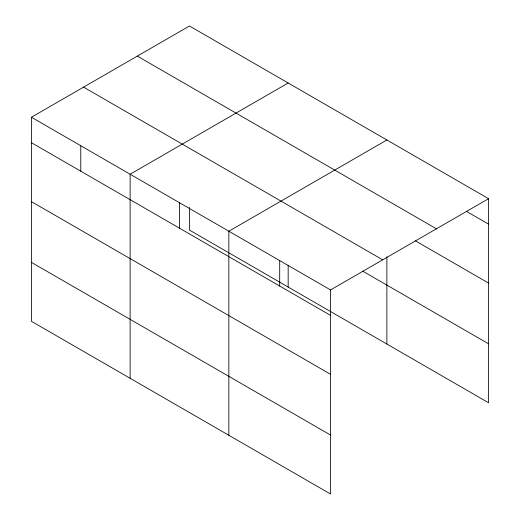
<?xml version="1.0" encoding="UTF-8"?>
<svg xmlns="http://www.w3.org/2000/svg" width="520" height="520" viewBox="0 0 520 520"><rect width="100%" height="100%" fill="white"/><g stroke="black" fill="none" stroke-linecap="round" stroke-linejoin="round"><path stroke-width="0.78" d="M330.544 374.329L330.544 289.933L31.421 117.241L31.421 321.302L330.544 494L330.544 374.329L31.421 201.636M189.456 207.454L189.456 230.067L488.579 402.76L488.579 198.698L189.456 26L31.421 117.241M288.164 82.992L130.13 174.233L130.13 378.293M386.874 139.977L228.846 231.218L228.846 435.286M330.544 289.933L488.579 198.698M466.284 211.276L488.579 224.146M137.306 56.108L436.423 228.806M415.435 240.864L488.579 283.088M83.577 87.133L382.694 259.825M362.544 271.057L488.579 343.818M31.421 142.695L330.544 315.387M31.421 262.36L330.544 435.058M386.874 256.763L386.874 344.045M288.164 265.252L288.164 287.053M279.695 260.579L279.695 286.033M179.484 202.722L179.484 228.176M80.775 145.737L80.775 171.184"/></g></svg>
